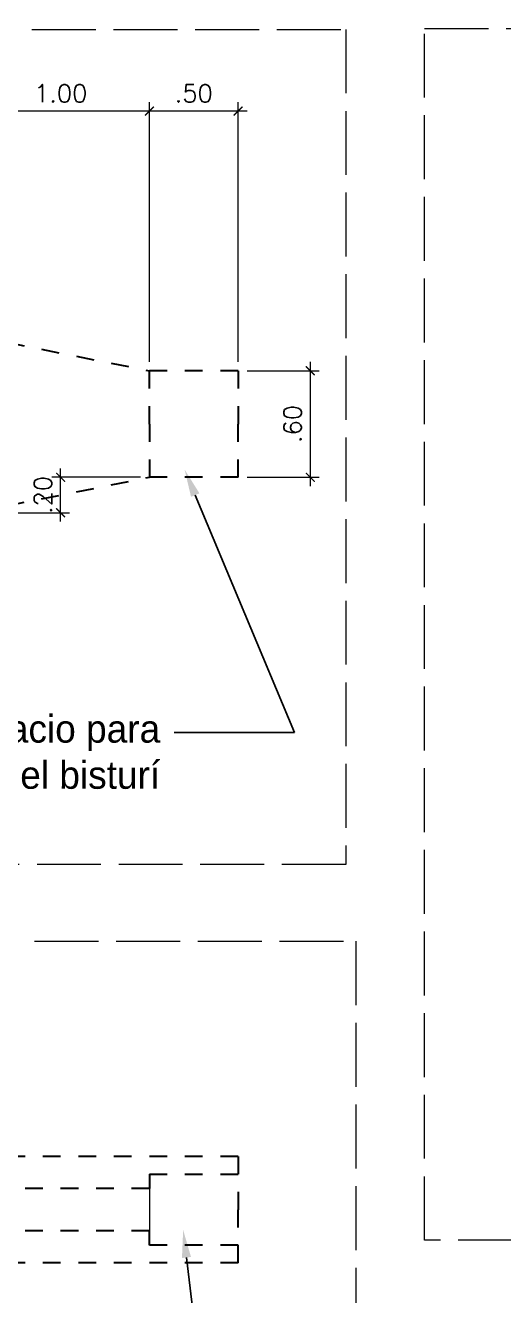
# Model space of a CAD drawing. Header units: millimetres. Extents: x 3117.9 to 3172.3, y 1005.1 to 1030.5.
# Drawn here: x 3131.67 to 3134.36, y 1015.23 to 1022.39 of the extents above; entities that cross this region are included whole.
import ezdxf
from ezdxf import colors
from ezdxf.entities.mleader import LeaderData, LeaderLine
from ezdxf.math import Vec2, Vec3

# ---------------------------------------------------------------- set-up
doc = ezdxf.new("R2010")
doc.units = ezdxf.units.MM
doc.linetypes.add('ACAD_ISO02W100', pattern=[15, 12, -3])
doc.linetypes.add('ACAD_ISO03W100', pattern=[30, 12, -18])
for name, color, linetype, lineweight in [('bloque', 2, 'Continuous', 25), ('corte', 1, 'Continuous', 30), ('MU-COTAS', 6, 'Continuous', 9), ('rayado', 130, 'ACAD_ISO03W100', 9)]:
    doc.layers.add(name, color=color, linetype=linetype, lineweight=lineweight)
doc.layers.add('MU-CascoExistente', color=200, linetype='Continuous')
doc.styles.get("Standard").update_dxf_attribs({"font": 'MOD20.TTF'})
doc.styles.add('T-COTA 1 en 50', font='romans.shx')
doc.dimstyles.new('cota exterior esc 1 en 50', dxfattribs={"dimtxt": 0.1, "dimasz": 0.05, "dimexe": 0.05, "dimexo": 0.05, "dimgap": 0.05, "dimtad": 1, "dimzin": 4, "dimdsep": 46, "dimtxsty": 'T-COTA 1 en 50', "dimblk": 'ARCHTICK', "dimcen": 2.5, "dimdle": 0.05, "dimclrd": 256, "dimclre": 256, "dimclrt": 240, "dimaunit": 1, "dimazin": 0, "dimtfac": 1, "dimtix": 1, "dimtmove": 0, "dimatfit": 3, "dimfxl": 1, "dimtolj": 1, "dimlwd": -1, "dimlwe": -1, "dimarcsym": 0})

# ---------------------------------------------------------------- blocks, each defined once
blk = doc.blocks.new('_ArchTick')
at = {"layer": 'MU-CascoExistente', "color": 0, "const_width": 0.15}
blk.add_lwpolyline([(-0.5, -0.5), (0.5, 0.5)], dxfattribs=at)
blk = doc.blocks.new('*D47')
at = {"layer": 'Defpoints', "color": 0, "ltscale": 0.002, "transparency": 16777216}
for p in [(3131.3645, 1021.9028), (3131.3645, 1020.6391), (3132.3645, 1020.4391)]:
    blk.add_point(p, dxfattribs=at)
at = {"layer": 'MU-COTAS', "ltscale": 0.002, "transparency": 16777216}
for p, q in [((3132.4145, 1021.9028), (3131.3145, 1021.9028)), ((3131.3645, 1020.6891), (3131.3645, 1021.9528)), ((3132.3645, 1020.4891), (3132.3645, 1021.9528))]:
    blk.add_line(p, q, dxfattribs=at)
at = {"layer": 'MU-COTAS', "ltscale": 0.002, "transparency": 16777216, "xscale": 0.05, "yscale": 0.05, "zscale": 0.05, "rotation": 180}
blk.add_blockref('_ArchTick', (3131.3645, 1021.9028), dxfattribs=at)
at = {"layer": 'MU-COTAS', "ltscale": 0.002, "transparency": 16777216, "xscale": 0.05, "yscale": 0.05, "zscale": 0.05}
blk.add_blockref('_ArchTick', (3132.3645, 1021.9028), dxfattribs=at)
at = {"layer": 'MU-COTAS', "color": 240, "ltscale": 0.002, "transparency": 16777216, "insert": (3131.8645, 1022.0028), "char_height": 0.1, "attachment_point": 5, "style": 'T-COTA 1 en 50'}
blk.add_mtext('\\A1;1.00', dxfattribs=at)
blk = doc.blocks.new('*D48')
at = {"layer": 'Defpoints', "color": 0, "ltscale": 0.002, "transparency": 16777216}
for p in [(3132.3645, 1021.9028), (3132.3645, 1020.4391), (3132.8645, 1020.4391)]:
    blk.add_point(p, dxfattribs=at)
at = {"layer": 'MU-COTAS', "ltscale": 0.002, "transparency": 16777216}
for p, q in [((3132.9145, 1021.9028), (3132.3145, 1021.9028)), ((3132.3645, 1020.4891), (3132.3645, 1021.9528)), ((3132.8645, 1020.4891), (3132.8645, 1021.9528))]:
    blk.add_line(p, q, dxfattribs=at)
at = {"layer": 'MU-COTAS', "ltscale": 0.002, "transparency": 16777216, "xscale": 0.05, "yscale": 0.05, "zscale": 0.05, "rotation": 180}
blk.add_blockref('_ArchTick', (3132.3645, 1021.9028), dxfattribs=at)
at = {"layer": 'MU-COTAS', "ltscale": 0.002, "transparency": 16777216, "xscale": 0.05, "yscale": 0.05, "zscale": 0.05}
blk.add_blockref('_ArchTick', (3132.8645, 1021.9028), dxfattribs=at)
at = {"layer": 'MU-COTAS', "color": 240, "ltscale": 0.002, "transparency": 16777216, "insert": (3132.6145, 1022.0028), "char_height": 0.1, "attachment_point": 5, "style": 'T-COTA 1 en 50'}
blk.add_mtext('\\A1;.50', dxfattribs=at)
blk = doc.blocks.new('*D50')
at = {"layer": 'Defpoints', "color": 0, "ltscale": 0.002, "transparency": 16777216}
for p in [(3131.8645, 1019.8391), (3132.3645, 1019.8391), (3131.3645, 1019.6391)]:
    blk.add_point(p, dxfattribs=at)
at = {"layer": 'MU-COTAS', "ltscale": 0.002, "transparency": 16777216}
for p, q in [((3131.8645, 1019.5891), (3131.8645, 1019.8891)), ((3132.3145, 1019.8391), (3131.8145, 1019.8391)), ((3131.4145, 1019.6391), (3131.9145, 1019.6391))]:
    blk.add_line(p, q, dxfattribs=at)
at = {"layer": 'MU-COTAS', "ltscale": 0.002, "transparency": 16777216, "xscale": 0.05, "yscale": 0.05, "zscale": 0.05}
for p, rotation in [((3131.8645, 1019.8391), 90), ((3131.8645, 1019.6391), 270)]:
    blk.add_blockref('_ArchTick', p, dxfattribs=dict(at, rotation=rotation))
at = {"layer": 'MU-COTAS', "color": 240, "ltscale": 0.002, "transparency": 16777216, "insert": (3131.7645, 1019.7391), "char_height": 0.1, "attachment_point": 5, "rotation": 90, "style": 'T-COTA 1 en 50'}
blk.add_mtext('\\A1;.20', dxfattribs=at)
blk = doc.blocks.new('*D16')
at = {"layer": 'Defpoints', "color": 0, "ltscale": 0.002, "transparency": 16777216}
for p in [(3132.8645, 1020.4391), (3132.8645, 1019.8391), (3133.271, 1019.8391)]:
    blk.add_point(p, dxfattribs=at)
at = {"layer": 'MU-COTAS', "ltscale": 0.002, "transparency": 16777216}
for p, q in [((3133.271, 1020.4891), (3133.271, 1019.7891)), ((3132.9145, 1020.4391), (3133.321, 1020.4391)), ((3132.9145, 1019.8391), (3133.321, 1019.8391))]:
    blk.add_line(p, q, dxfattribs=at)
at = {"layer": 'MU-COTAS', "ltscale": 0.002, "transparency": 16777216, "xscale": 0.05, "yscale": 0.05, "zscale": 0.05}
for p, rotation in [((3133.271, 1020.4391), 90), ((3133.271, 1019.8391), 270)]:
    blk.add_blockref('_ArchTick', p, dxfattribs=dict(at, rotation=rotation))
at = {"layer": 'MU-COTAS', "color": 240, "ltscale": 0.002, "transparency": 16777216, "insert": (3133.171, 1020.1391), "char_height": 0.1, "attachment_point": 5, "rotation": 90, "style": 'T-COTA 1 en 50'}
blk.add_mtext('\\A1;.60', dxfattribs=at)

msp = doc.modelspace()

# ---------------------------------------------------------------- linework, layer by layer
at = {"layer": 'corte', "linetype": 'ACAD_ISO02W100', "ltscale": 1e-07}
for p, q in [((3131.3645, 1020.6391), (3132.3645, 1020.4391)), ((3132.8645, 1020.4391), (3132.3645, 1020.4391)), ((3132.3645, 1020.1391), (3132.3645, 1020.4391)), ((3132.8645, 1020.4391), (3132.8645, 1020.2391)), ((3132.8645, 1020.2391), (3132.8645, 1020.1391)), ((3132.3645, 1020.1391), (3132.3645, 1019.8391)), ((3132.8645, 1019.8391), (3132.8645, 1020.1391)), ((3131.3645, 1019.6391), (3132.3645, 1019.8391)), ((3132.8645, 1019.8391), (3132.3645, 1019.8391)), ((3132.0645, 1016.0113), (3131.3645, 1016.0113)), ((3132.8645, 1016.0113), (3132.0645, 1016.0113)), ((3132.8645, 1016.0113), (3132.8645, 1015.7113)), ((3132.3645, 1015.9113), (3132.3645, 1015.8313)), ((3132.3645, 1015.9113), (3132.8645, 1015.9113)), ((3132.3645, 1015.8313), (3131.2874, 1015.8313)), ((3132.8645, 1015.4113), (3132.8645, 1015.7113)), ((3132.3645, 1015.5913), (3131.2874, 1015.5913)), ((3132.3645, 1015.5113), (3132.3645, 1015.5913)), ((3132.8645, 1015.5113), (3132.3645, 1015.5113)), ((3132.0645, 1015.4113), (3131.3645, 1015.4113)), ((3132.8645, 1015.4113), (3132.0645, 1015.4113))]:
    msp.add_line(p, q, dxfattribs=at)
at = {"layer": 'rayado', "linetype": 'ACAD_ISO02W100', "ltscale": 0.03}
msp.add_line((3132.3645, 1015.8313), (3132.3645, 1015.5913), dxfattribs=at)
for points in [[(3117.9029, 1022.3633), (3133.4714, 1022.3633), (3133.4714, 1017.6561), (3117.9029, 1017.6561)], [(3133.9143, 1022.3678), (3149.6442, 1022.3858), (3149.6442, 1015.5573), (3133.9143, 1015.5392)], [(3117.9173, 1017.2239), (3133.5284, 1017.2239), (3133.5284, 1013.4395), (3117.9173, 1013.4395)]]:
    msp.add_lwpolyline(points, close=True, dxfattribs=at)

# ---------------------------------------------------------------- dimensions: what is measured, and where the dimension line sits
at = {"layer": 'MU-COTAS', "ltscale": 0.002}
for base, p1, p2, picture, middle in [((3131.3645, 1021.9028), (3132.3645, 1020.4391), (3131.3645, 1020.6391), '*D47', (3131.8645, 1022.0028)), ((3132.3645, 1021.9028), (3132.8645, 1020.4391), (3132.3645, 1020.4391), '*D48', (3132.6145, 1022.0028))]:
    dim = msp.add_linear_dim(base=base, p1=p1, p2=p2, dimstyle='cota exterior esc 1 en 50', dxfattribs=at)
    dim.commit()
    dim.dimension.update_dxf_attribs({"geometry": picture, "text_midpoint": middle})
dim = msp.add_linear_dim(base=(3133.271, 1019.8391), p1=(3132.8645, 1020.4391), p2=(3132.8645, 1019.8391), angle=90, dimstyle='cota exterior esc 1 en 50', dxfattribs=at)
dim.commit()
dim.dimension.update_dxf_attribs({"geometry": '*D16', "text_midpoint": (3133.171, 1020.1391)})
dim = msp.add_linear_dim(base=(3131.8645, 1019.8391), p1=(3131.3645, 1019.6391), p2=(3132.3645, 1019.8391), angle=90, dimstyle='cota exterior esc 1 en 50', dxfattribs=at)
dim.commit()
dim.dimension.update_dxf_attribs({"geometry": '*D50', "text_midpoint": (3131.8645, 1019.7391), "dimtype": 160})

# ---------------------------------------------------------------- leaders
at = {"layer": 'bloque', "linetype": 'ACAD_ISO02W100', "ltscale": 1e-07}
ml = msp.add_multileader_mtext('Standard', dxfattribs=at)
ml.set_content('espacio para \\Ppunta del bisturí', color=256)
ml.set_leader_properties()
ml.build(insert=Vec2(0, 0))
ml.multileader.update_dxf_attribs({"arrow_head_size": 0.156})
ctx = ml.context
ctx.base_point, ctx.char_height, ctx.arrow_head_size, ctx.landing_gap_size, ctx.plane_origin = Vec3(3130.7489, 1018.3999), 0.156, 0.156, 0.078, Vec3(3132.1094, 1019.146)
ctx.text_align_type = 2
notes = []
notes.append((ctx, [(0, (1, 1, 0), (3133.1811, 1018.3999), (-1, 0), 0.6779, [(0, [(3132.5627, 1019.8828)], 0, [])])]))
ctx.mtext.insert, ctx.mtext.alignment, ctx.mtext.flow_direction = Vec3(3132.4252, 1018.4996), 3, 5
ml = msp.add_multileader_mtext('Standard', dxfattribs=at)
ml.set_content('orificio para punta', color=256)
ml.set_leader_properties()
ml.build(insert=Vec2(0, 0))
ml.multileader.update_dxf_attribs({"arrow_head_size": 0.156})
ctx = ml.context
ctx.base_point, ctx.char_height, ctx.arrow_head_size, ctx.landing_gap_size, ctx.plane_origin = Vec3(3130.0958, 1014.0416), 0.156, 0.156, 0.078, Vec3(3132.9142, 1013.2508)
ctx.text_align_type = 2
notes.append((ctx, [(1, (1, 1, 0), (3132.7424, 1014.0416), (-1, 0), 0.6779, [(0, [(3132.5547, 1015.5968)], 0, [])])]))
ctx.mtext.insert, ctx.mtext.alignment, ctx.mtext.flow_direction = Vec3(3131.9865, 1014.1413), 3, 5
for ctx, leaders in notes:
    for number, flags, end, landing, length, lines in leaders:
        leader = LeaderData()
        leader.index, (leader.has_last_leader_line, leader.has_dogleg_vector, leader.attachment_direction) = number, flags
        leader.last_leader_point, leader.dogleg_vector, leader.dogleg_length = Vec3(end), Vec3(landing), length
        for number, points, colour, breaks in lines:
            line = LeaderLine()
            line.index, line.vertices, line.color, line.breaks = number, Vec3.list(points), colors.encode_raw_color(colour), breaks
            leader.lines.append(line)
        ctx.leaders.append(leader)

doc.saveas('drawing.dxf')
